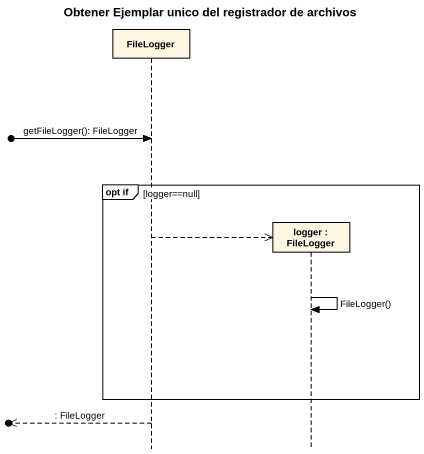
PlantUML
@startuml
title Obtener Ejemplar unico del registrador de archivos
hide footbox
participant FileLogger
participant "logger : FileLogger" as logger

[o-> FileLogger : getFileLogger(): FileLogger
group opt if [logger==null]
  FileLogger -->> logger **
  logger -> logger : FileLogger()
end
[o<<-- FileLogger : : FileLogger
@enduml
